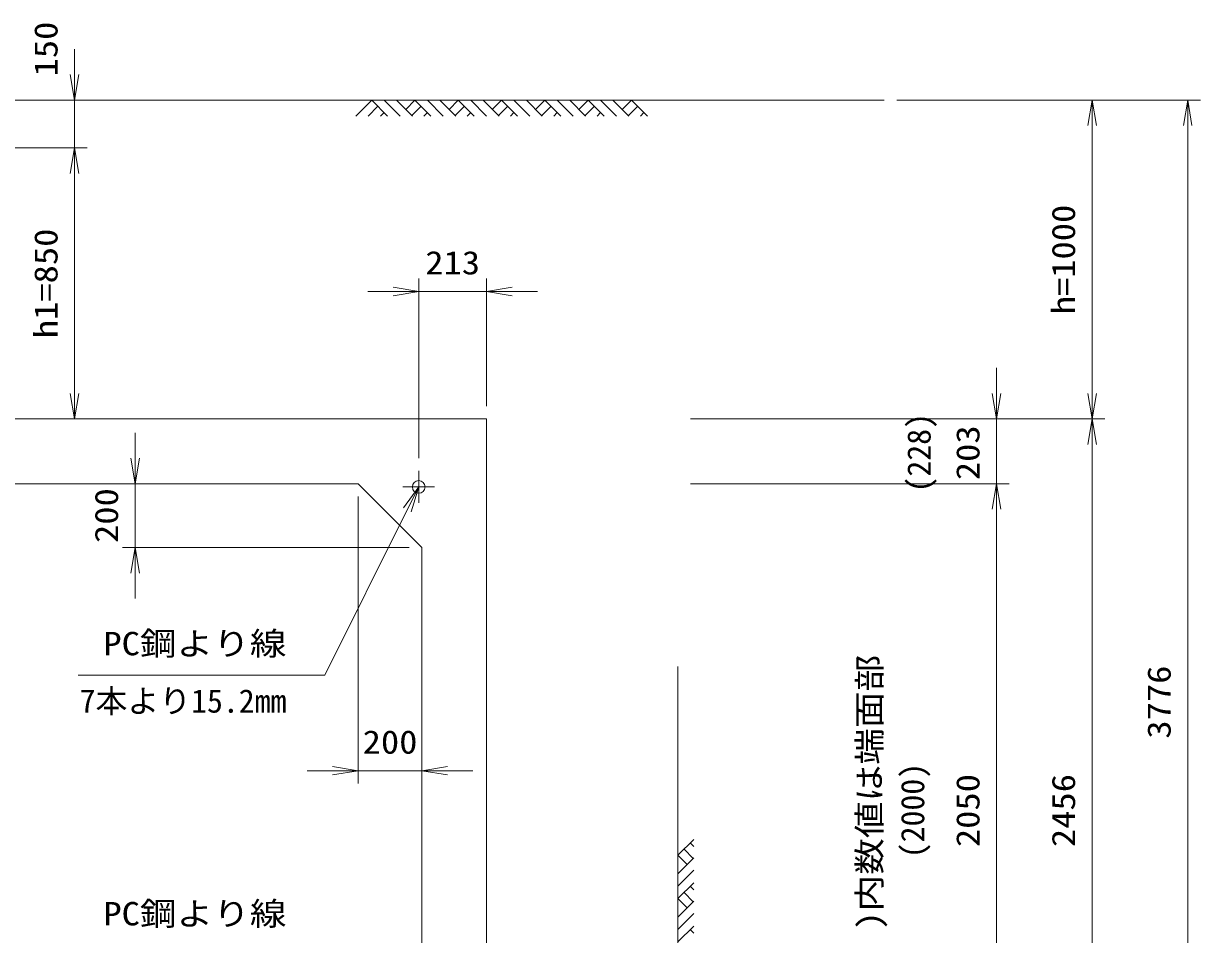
# Model space of a CAD drawing. Units: millimetres at full size. Extents: x 37600 to 71200, y 0 to 23760.
# Drawn here: x 60550 to 64243, y 7893 to 10750 of the extents above; entities that cross this region are included whole.
import ezdxf
from ezdxf.enums import TextEntityAlignment as Align

# ---------------------------------------------------------------- set-up
doc = ezdxf.new("R2010")
doc.units = ezdxf.units.MM
doc.header["$LTSCALE"] = 80.0044
doc.linetypes.add('CHAIN', pattern=[18.5, 12, -1.5, 3.5, -1.5])
for name, color, linetype, lineweight in [('0_2', 4, 'Continuous', 13), ('寸法', 6, 'Continuous', 13), ('ﾊｯﾁﾝｸﾞ', 4, 'Continuous', 9)]:
    doc.layers.add(name, color=color, linetype=linetype, lineweight=lineweight)
doc.styles.add('ＭＳ ゴシック', font='')
doc.styles.get('ＭＳ ゴシック').set_extended_font_data('MS Gothic')

# ---------------------------------------------------------------- blocks, each defined once
blk = doc.blocks.new('open_arrow')
at = {"color": 0, "linetype": 'Continuous', "lineweight": -2}
blk.add_lwpolyline([(7.5, 1.25), (0, 0), (7.5, -1.25)], dxfattribs=at)

msp = doc.modelspace()

# ---------------------------------------------------------------- linework, layer by layer
at = {"layer": '0_2'}
msp.add_line((63250, 10510), (57150, 10510), dxfattribs=at)
at = {"layer": '0_2', "color": 2, "linetype": 'CHAIN'}
for p, q in [((61790, 9347), (61790, 9247)), ((61840, 9297), (61740, 9297))]:
    msp.add_line(p, q, dxfattribs=at)
at = {"layer": '0_2', "color": 3}
for points in [[(58397, 7054), (62003, 7054), (62003, 9510), (58397, 9510)], [(58800, 7257), (61600, 7257), (61800, 7457), (61800, 9107), (61600, 9307), (58800, 9307), (58600, 9107), (58600, 7457)]]:
    msp.add_lwpolyline(points, close=True, dxfattribs=at)
at = {"layer": '0_2'}
msp.add_lwpolyline([(62150, 6734), (62603, 6734), (62603, 8734)], dxfattribs=at)
at = {"layer": '0_2', "color": 3}
msp.add_circle((61790, 9297), 20, dxfattribs=at)
at = {"layer": '寸法'}
for p, q in [((60710, 10200), (60710, 10670)), ((59750, 10510), (60750, 10510)), ((63290, 10510), (64243, 10510)), ((63290, 10510), (63943, 10510)), ((63903, 9510), (63903, 10510)), ((64203, 10510), (64203, 6734)), ((59750, 10360), (60750, 10360)), ((59750, 10360), (60750, 10360)), ((60710, 9510), (60710, 10360)), ((61790, 9387), (61790, 9950)), ((62003, 9550), (62003, 9950)), ((62163, 9910), (61630, 9910)), ((63603, 9147), (63603, 9670)), ((59750, 9510), (60750, 9510)), ((62643, 9510), (63943, 9510)), ((62643, 9510), (63943, 9510)), ((62643, 9510), (63643, 9510)), ((63903, 9510), (63903, 7054)), ((60900, 9467), (60900, 8947)), ((61560, 9307), (60860, 9307)), ((62643, 9307), (63643, 9307)), ((62643, 9307), (63643, 9307)), ((63603, 9307), (63603, 7257)), ((61600, 9267), (61600, 8367)), ((61760, 9107), (60860, 9107)), ((61800, 9067), (61800, 8367)), ((61960, 8407), (61440, 8407))]:
    msp.add_line(p, q, dxfattribs=at)
msp.add_lwpolyline([(61790, 9297), (61754.22, 9225.45), (61495, 8707), (60721.67, 8707)], dxfattribs=at)
at = {"layer": 'ﾊｯﾁﾝｸﾞ'}
for p, q in [((61592.35, 10460), (61642.35, 10510)), ((61631.24, 10460), (61661.8, 10490.56)), ((61642.35, 10510), (61692.35, 10460)), ((61681.24, 10510), (61731.24, 10460)), ((61720.13, 10510), (61770.13, 10460)), ((61749.18, 10480.95), (61778.24, 10510)), ((61768.63, 10461.5), (61797.68, 10490.56)), ((61778.24, 10510), (61828.24, 10460)), ((61817.13, 10510), (61867.13, 10460)), ((61856.02, 10510), (61906.02, 10460)), ((61885.07, 10480.95), (61914.12, 10510)), ((61904.51, 10461.5), (61933.56, 10490.56)), ((61914.12, 10510), (61964.12, 10460)), ((61953.01, 10510), (62003.01, 10460)), ((61991.9, 10510), (62041.9, 10460)), ((62020.95, 10480.95), (62050, 10510)), ((62040.39, 10461.5), (62069.44, 10490.56)), ((62050, 10510), (62100, 10460)), ((62088.89, 10510), (62138.89, 10460)), ((62127.78, 10510), (62177.78, 10460)), ((62156.83, 10480.95), (62185.88, 10510)), ((62176.28, 10461.5), (62205.33, 10490.56)), ((62185.88, 10510), (62235.88, 10460)), ((62224.77, 10510), (62274.77, 10460)), ((62263.66, 10510), (62313.66, 10460)), ((62292.71, 10480.95), (62321.76, 10510)), ((62312.16, 10461.5), (62341.21, 10490.56)), ((62321.76, 10510), (62371.76, 10460)), ((62360.65, 10510), (62410.65, 10460)), ((62399.54, 10510), (62449.54, 10460)), ((62428.59, 10480.95), (62457.65, 10510)), ((62448.04, 10461.5), (62477.09, 10490.56)), ((62457.65, 10510), (62507.65, 10460)), ((61670.13, 10460), (61681.24, 10471.11)), ((61806.02, 10460), (61817.13, 10471.11)), ((61941.9, 10460), (61953.01, 10471.11)), ((62077.78, 10460), (62088.89, 10471.11)), ((62213.66, 10460), (62224.77, 10471.11)), ((62349.54, 10460), (62360.65, 10471.11)), ((62485.43, 10460), (62496.54, 10471.11)), ((62603, 8141.65), (62653, 8191.65)), ((62653, 8169.43), (62641.89, 8180.54)), ((62632.05, 8112.59), (62603, 8141.65)), ((62603, 8083.54), (62653, 8133.54)), ((62651.5, 8132.04), (62622.44, 8161.09)), ((62603, 8044.65), (62653, 8094.65)), ((62603, 8005.76), (62653, 8055.76)), ((62651.5, 7996.16), (62622.44, 8025.21)), ((62653, 8033.54), (62641.89, 8044.65)), ((62632.05, 7976.71), (62603, 8005.76)), ((62603, 7947.66), (62653, 7997.66)), ((62603, 7908.77), (62653, 7958.77)), ((62603, 7869.88), (62653, 7919.88)), ((62653, 7897.66), (62641.89, 7908.77))]:
    msp.add_line(p, q, dxfattribs=at)

# ---------------------------------------------------------------- block references
at = {"layer": '寸法', "xscale": 10.7, "yscale": 10.7}
for p, rotation in [((60710, 10510), 90), ((63903, 10510), 270), ((64203, 10510), 270), ((60710, 10360), 270), ((60710, 10360), 270), ((61790, 9910), 180), ((60710, 9510), 90), ((63603, 9510), 90), ((63903, 9510), 90), ((63903, 9510), 270), ((60900, 9307), 90), ((63603, 9307), 270), ((63603, 9307), 270), ((61790, 9297), 243.4), ((60900, 9107), 270), ((61600, 8407), 180)]:
    msp.add_blockref('open_arrow', p, dxfattribs=dict(at, rotation=rotation))
for p in [(62003, 9910), (61800, 8407)]:
    msp.add_blockref('open_arrow', p, dxfattribs=at)

# ---------------------------------------------------------------- texts
at = {"layer": '寸法', "style": 'ＭＳ ゴシック', "width": 1.15}
for s, p in [('150', (60620, 10670)), ('h=1000', (63813, 10010)), ('h1=850', (60620, 9935)), ('203', (63513, 9404)), ('200', (60810, 9207)), ('3776', (64113, 8622)), ('2050', (63513, 8282)), ('2456', (63813, 8282))]:
    msp.add_text(s, height=73.31, rotation=90, dxfattribs=at).set_placement(p, align=Align.MIDDLE_CENTER)
for s, p in [('213', (61896.5, 10000)), ('200', (61700, 8497))]:
    msp.add_text(s, height=73.31, dxfattribs=at).set_placement(p, align=Align.MIDDLE_CENTER)
at = {"layer": '寸法', "color": 3, "style": 'ＭＳ ゴシック'}
for s, p in [('(228)', (63323, 9404)), ('(2000)', (63303, 8282))]:
    msp.add_text(s, height=73.31, rotation=90, dxfattribs=at).set_placement(p, align=Align.TOP_CENTER)
at = {"layer": '寸法', "style": 'ＭＳ ゴシック', "width": 1.15}
for p in [(61375, 8747), (61375, 7900)]:
    msp.add_text('PC鋼より線', height=73.31, dxfattribs=at).set_placement(p, align=Align.BOTTOM_RIGHT)
at = {"layer": '寸法', "color": 3, "style": 'ＭＳ ゴシック', "width": 1.15}
msp.add_text('( )内数値は端面部', height=73.31, rotation=90, dxfattribs=at).set_placement((63263, 8282), align=Align.BOTTOM_CENTER)
at = {"layer": '寸法', "color": 3, "style": 'ＭＳ ゴシック'}
msp.add_text('7本より15.2mm', height=73.31, dxfattribs=at).set_placement((61375, 8567), align=Align.BOTTOM_RIGHT)

doc.saveas('drawing.dxf')
